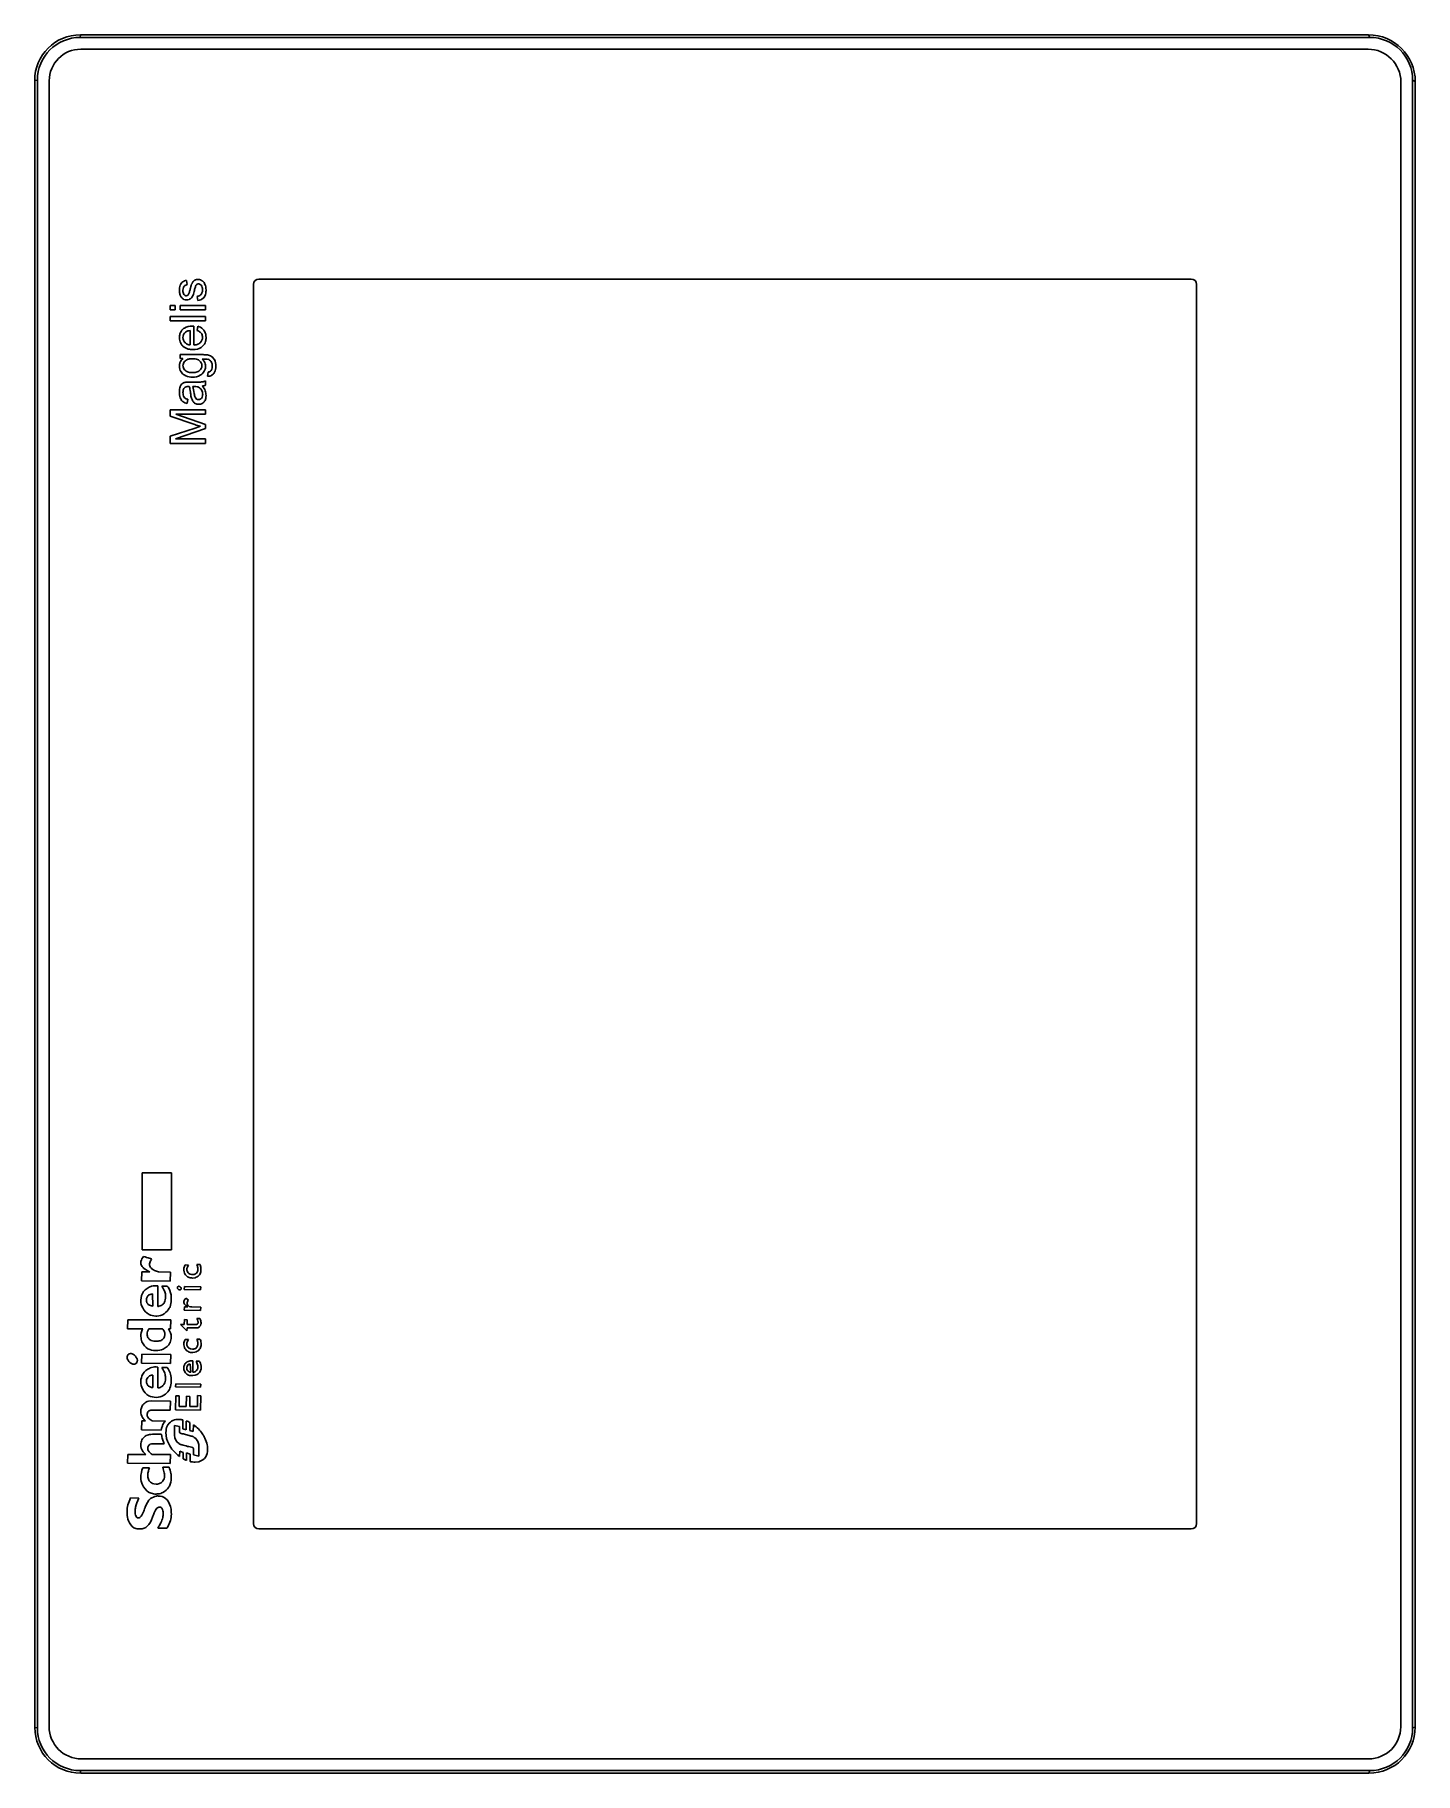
# Model space of a CAD drawing. Header units: millimetres. Extents: x 18 to 147, y 33 to 196.
import ezdxf

# ---------------------------------------------------------------- set-up
doc = ezdxf.new("R2010")
doc.units = ezdxf.units.MM
doc.header["$LTSCALE"] = 15.013867
doc.layers.get('0').update_dxf_attribs({"linetype": 'CONTINUOUS'})

msp = doc.modelspace()

# ---------------------------------------------------------------- linework, layer by layer
at = {"color": 7, "linetype": 'CONTINUOUS'}
for p, q in [((22.14, 196.24), (22.1, 195.99)), ((22.1, 195.99), (143.01, 195.99)), ((22.14, 196.24), (142.88, 196.24)), ((142.88, 196.24), (143.01, 195.99)), ((22.18, 194.89), (142.83, 194.89)), ((17.86, 191.95), (18.1, 191.99)), ((17.86, 37.54), (17.86, 191.95)), ((18.1, 37.49), (18.1, 191.99)), ((19.21, 37.61), (19.21, 191.92)), ((145.91, 191.81), (145.91, 37.6)), ((147.01, 191.99), (147.01, 37.49)), ((147.26, 191.86), (147.01, 191.99)), ((147.26, 191.86), (147.26, 37.57)), ((32.14, 172.81), (32.08, 173.21)), ((38.36, 56.64), (38.36, 172.84)), ((38.86, 173.34), (126.26, 173.34)), ((126.76, 172.84), (126.76, 56.64)), ((33.08, 171.71), (33.14, 171.31)), ((30.56, 170.45), (30.56, 170.86)), ((30.56, 170.86), (31.02, 170.86)), ((31.02, 170.45), (30.56, 170.45)), ((30.56, 169.42), (30.56, 169.82)), ((30.56, 169.82), (33.86, 169.82)), ((31.02, 170.86), (31.02, 170.45)), ((31.47, 170.45), (31.47, 170.86)), ((31.47, 170.86), (33.86, 170.86)), ((33.86, 170.45), (31.47, 170.45)), ((33.86, 170.86), (33.86, 170.45)), ((33.86, 169.82), (33.86, 169.42)), ((33.86, 169.42), (30.56, 169.42)), ((32.43, 168.5), (32.43, 167.17)), ((32.66, 168.93), (32.76, 168.93)), ((32.76, 168.93), (32.76, 167.15)), ((33.14, 168.92), (33.09, 168.5)), ((31.47, 165.88), (31.47, 166.25)), ((31.47, 166.25), (33.53, 166.25)), ((31.75, 165.88), (31.47, 165.88)), ((32.34, 163.26), (32.23, 163.26)), ((32.31, 163.67), (32.85, 163.67)), ((32.66, 163.26), (32.8, 163.26)), ((33.86, 163.8), (33.86, 163.38)), ((34.11, 164.62), (34.05, 164.22)), ((32.15, 161.67), (32.2, 162.06)), ((30.56, 160.49), (30.56, 161.08)), ((30.56, 161.08), (33.86, 161.08)), ((30.56, 160.49), (32.85, 159.7)), ((33.86, 159.7), (31.09, 160.66)), ((33.86, 160.66), (31.09, 160.66)), ((33.86, 161.08), (33.86, 160.66)), ((32.89, 159.37), (30.56, 158.59)), ((30.56, 157.93), (30.56, 158.59)), ((31.05, 158.35), (33.86, 159.31)), ((31.05, 158.35), (33.86, 158.35)), ((33.38, 159.53), (32.89, 159.37)), ((33.86, 159.7), (33.86, 159.31)), ((33.86, 158.35), (33.86, 157.93)), ((33.86, 157.93), (30.56, 157.93)), ((27.92, 82.32), (27.92, 89.52)), ((27.92, 89.52), (30.68, 89.52)), ((30.68, 89.52), (30.68, 82.32)), ((30.68, 82.32), (27.92, 82.32)), ((27.8, 81.1), (27.8, 81.15)), ((27.86, 79.4), (27.88, 80.24)), ((27.88, 80.24), (28.63, 80.26)), ((29.46, 80.24), (30.59, 80.22)), ((30.59, 80.22), (30.56, 79.38)), ((31.83, 80.4), (31.83, 80.5)), ((31.96, 80.9), (32.27, 80.89)), ((33.06, 80.93), (33.33, 80.93)), ((33.14, 80.37), (33.15, 80.52)), ((30.56, 79.38), (27.86, 79.4)), ((29.38, 78.94), (29.38, 77.01)), ((29.76, 78.92), (30.26, 78.92)), ((31.23, 78.76), (31.23, 78.79)), ((31.86, 78.6), (31.88, 78.88)), ((33.4, 78.57), (31.86, 78.6)), ((31.88, 78.88), (33.42, 78.86)), ((32.88, 79.7), (32.65, 79.67)), ((33.42, 78.86), (33.4, 78.57)), ((28.33, 77.55), (28.33, 77.67)), ((28.92, 77.03), (28.81, 77.05)), ((28.9, 78.2), (28.92, 77.03)), ((30.63, 78.09), (30.64, 77.84)), ((30.64, 77.84), (30.64, 77.58)), ((31.83, 77.38), (31.83, 77.41)), ((31.86, 76.66), (31.88, 76.96)), ((33.4, 76.63), (31.86, 76.66)), ((31.88, 76.96), (32.19, 76.97)), ((32.27, 77.59), (32.01, 77.77)), ((32.59, 76.96), (33.42, 76.93)), ((33.42, 76.93), (33.4, 76.63)), ((26.55, 74.92), (26.57, 75.76)), ((26.57, 75.76), (30.6, 75.74)), ((29.29, 76.11), (29.19, 76.11)), ((30.6, 75.74), (30.57, 74.9)), ((31.53, 75.3), (32.1, 74.72)), ((31.53, 75.3), (31.86, 75.3)), ((31.86, 75.3), (31.88, 75.79)), ((31.88, 75.79), (32.14, 75.76)), ((32.14, 74.99), (32.1, 74.72)), ((32.14, 75.76), (32.14, 75.3)), ((32.14, 75.3), (32.94, 75.3)), ((33.07, 74.99), (32.14, 74.99)), ((33.06, 75.87), (33.32, 75.87)), ((27.97, 74.9), (26.55, 74.92)), ((28.55, 74.9), (29.84, 74.9)), ((29.29, 73.75), (29.17, 73.75)), ((30.06, 74.34), (30.03, 74.19)), ((30.06, 74.44), (30.06, 74.34)), ((30.57, 74.9), (30.38, 74.9)), ((31.83, 73.41), (31.83, 73.51)), ((31.96, 73.91), (32.27, 73.9)), ((33.06, 73.94), (33.34, 73.94)), ((33.14, 73.42), (33.15, 73.53)), ((27.44, 72.1), (27.47, 71.93)), ((27.86, 71.69), (27.88, 72.53)), ((27.88, 72.53), (30.6, 72.5)), ((30.6, 72.5), (30.57, 71.66)), ((32.46, 73.03), (32.65, 73.01)), ((32.87, 72.71), (32.67, 72.68)), ((32.68, 71.91), (32.68, 70.83)), ((32.97, 71.89), (33.24, 71.89)), ((27.25, 71.61), (27.13, 71.6)), ((30.57, 71.66), (27.86, 71.69)), ((28.92, 70.57), (28.92, 69.4)), ((29.24, 71.34), (29.38, 71.31)), ((29.38, 71.31), (29.4, 69.38)), ((29.76, 71.29), (30.28, 71.29)), ((30.64, 70.21), (30.64, 69.98)), ((31.83, 71.21), (31.83, 71.29)), ((31.84, 71.05), (31.83, 71.21)), ((32.48, 70.85), (32.39, 70.86)), ((32.43, 71.6), (32.48, 70.85)), ((32.68, 70.52), (32.54, 70.52)), ((32.88, 70.55), (32.68, 70.52)), ((28.33, 69.93), (28.33, 70.04)), ((31.05, 69.46), (31.08, 69.75)), ((33.4, 69.43), (31.05, 69.46)), ((31.05, 67.31), (31.08, 68.63)), ((31.08, 69.75), (33.42, 69.72)), ((31.08, 68.63), (31.38, 68.61)), ((31.38, 68.61), (31.38, 67.64)), ((32.06, 67.64), (32.09, 68.59)), ((32.09, 68.59), (32.39, 68.57)), ((32.39, 68.57), (32.39, 67.64)), ((33.1, 67.64), (33.12, 68.66)), ((33.12, 68.66), (33.41, 68.63)), ((33.41, 68.63), (33.38, 67.29)), ((33.42, 69.72), (33.4, 69.43)), ((28.53, 68.13), (28.81, 68.15)), ((28.81, 68.15), (30.59, 68.13)), ((30.56, 67.29), (28.92, 67.29)), ((30.59, 68.13), (30.56, 67.29)), ((33.38, 67.29), (31.05, 67.31)), ((31.38, 67.64), (32.06, 67.64)), ((32.39, 67.64), (33.1, 67.64)), ((27.86, 65.43), (27.88, 66.28)), ((29.69, 65.41), (27.86, 65.43)), ((27.88, 66.28), (28.23, 66.28)), ((28.85, 66.28), (30.1, 66.26)), ((29.69, 65.41), (29.75, 65.56)), ((30.95, 65.85), (31.43, 65.75)), ((30.95, 64.99), (30.95, 65.85)), ((31.43, 65.75), (31.43, 65.19)), ((31.74, 66.35), (31.74, 65.53)), ((32.05, 65.45), (31.74, 65.53)), ((32.05, 65.45), (32.05, 66.26)), ((32.39, 66.11), (32.39, 65.36)), ((32.71, 65.27), (32.39, 65.36)), ((32.71, 65.27), (32.74, 65.91)), ((28.45, 63.82), (28.45, 63.69)), ((29.98, 64.14), (28.96, 64.14)), ((29.03, 65.02), (29.71, 65.02)), ((29.98, 64.14), (29.8, 64.65)), ((32.74, 63.65), (32.66, 63.78)), ((32.74, 63.1), (32.74, 63.65)), ((33.25, 63.84), (33.25, 62.98)), ((26.55, 62.3), (26.57, 63.14)), ((30.56, 62.28), (26.55, 62.3)), ((26.57, 63.14), (28.26, 63.14)), ((28.85, 63.14), (30.59, 63.12)), ((30.59, 63.12), (30.56, 62.28)), ((31.44, 63.43), (31.42, 62.94)), ((31.44, 63.43), (31.76, 63.32)), ((31.76, 62.73), (31.76, 63.32)), ((32.09, 63.27), (32.08, 62.57)), ((32.09, 63.27), (32.41, 63.17)), ((32.41, 62.48), (32.41, 63.17)), ((33.25, 62.98), (32.74, 63.1)), ((33.24, 62.44), (32.89, 62.41)), ((27.98, 61.89), (28.62, 61.89)), ((28.45, 61.23), (28.45, 61.11)), ((29.01, 60.37), (29.24, 60.35)), ((29.85, 61.93), (30.44, 61.93)), ((30.02, 61.1), (30.02, 61.2)), ((30.64, 61.11), (30.64, 60.92)), ((26.82, 59.05), (27.61, 59.04)), ((26.51, 57.56), (26.51, 57.81)), ((27.26, 57.85), (27.26, 57.71)), ((27.47, 57.2), (27.6, 57.18)), ((29.59, 58.19), (29.5, 58.19)), ((29.89, 57.51), (29.89, 57.67)), ((30.63, 57.99), (30.65, 57.68)), ((27.74, 56.14), (27.58, 56.14)), ((30.25, 56.22), (29.38, 56.23)), ((126.26, 56.14), (38.86, 56.14)), ((17.86, 37.54), (18.1, 37.49)), ((147.26, 37.57), (147.01, 37.49)), ((142.89, 34.59), (22.22, 34.59)), ((143.01, 33.49), (22.1, 33.49)), ((22.16, 33.24), (22.1, 33.49)), ((142.92, 33.24), (22.16, 33.24)), ((142.92, 33.24), (143.01, 33.49))]:
    msp.add_line(p, q, dxfattribs=at)
for centre, radius, start, end in [((22.14, 191.95), 4.29, 90.004, 179.996), ((22.1, 191.99), 4, 90.0063, 179.9935), ((142.88, 191.86), 4.38, 0.004, 89.996), ((143.01, 191.99), 4, 0.0063, 89.9935), ((22.18, 191.92), 2.97, 90, 180), ((142.83, 191.81), 3.08, 0, 90), ((38.86, 172.84), 0.5, 90, 180), ((126.26, 172.84), 0.5, 0, 90), ((32.07, 171.93), 0.55, 241.1945, 245.4706), ((32.11, 171.98), 0.598, 290.5292, 301.1538), ((32.15, 171.92), 0.527, 301.1633, 304.774), ((32.37, 167.86), 0.627, 128.7125, 181.1201), ((32.39, 167.83), 0.646, 178.6793, 224.8064), ((32.91, 167.85), 0.668, 313.4155, 1.2826), ((32.39, 165.16), 0.981, 178.9207, 213.0247), ((32.92, 165.22), 0.601, 359.1847, 49.9106), ((32.92, 165.21), 0.597, 309.7087, 0.9132), ((33.94, 165.28), 0.547, 36.5228, 76.7448), ((33.95, 165.38), 0.841, 27.8443, 63.5703), ((32.06, 163.03), 0.632, 100.7593, 128.3901), ((32.63, 165.74), 1.6, 247.3726, 270.582), ((32.94, 162.63), 0.63, 28.5578, 64.3811), ((33.49, 164.12), 0.824, 274.6711, 296.0504), ((33.41, 164.57), 0.893, 280.1037, 299.7175), ((33.01, 162.72), 1.6, 179.0444, 198.7984), ((35.14, 162.81), 2.68, 185.774, 193.5943), ((33.49, 162.43), 0.98, 194.7122, 213.5744), ((33.23, 162.27), 0.681, 214.8652, 241.5268), ((33.22, 162.38), 0.353, 202.19, 236.4611), ((33.21, 162.24), 0.643, 241.3203, 270.9872), ((33.21, 162.38), 0.35, 237.2763, 270.4699), ((33.22, 162.38), 0.348, 269.0754, 319.38), ((32.75, 162.53), 0.847, 359.0123, 28.3303), ((32.64, 162.42), 1.27, 359.7857, 20.2633), ((29.3, 77.31), 1.2, 269.7202, 304.0858), ((29.47, 74.17), 1.67, 154.0331, 179.9148), ((29.32, 74.2), 1.51, 181.0093, 199.9613), ((29.19, 74.41), 0.803, 142.226, 180.0017), ((29.17, 74.71), 0.969, 252.5963, 269.6002), ((29.45, 74.14), 1.2, 359.8145, 39.3701), ((32.58, 70.77), 1.15, 84.9647, 103.2063), ((29.25, 69.58), 1.76, 90.3915, 109.8155), ((28.88, 70.22), 1.76, 359.8061, 37.4775), ((32.33, 71.35), 0.807, 342.0713, 1.6685), ((29.25, 69.79), 1.31, 269.6249, 302.6481), ((31.2, 65.33), 1.04, 143.4097, 150.6642), ((31.29, 65.3), 1.12, 87.4077, 115.2778), ((29.23, 60.84), 1.42, 269.9381, 278.9237), ((29.43, 57.99), 1.25, 89.9424, 97.9396), ((38.86, 56.64), 0.5, 180, 270), ((126.26, 56.64), 0.5, 270, 360), ((22.16, 37.54), 4.3, 180.004, 269.996), ((22.22, 37.61), 3.02, 180, 270), ((142.89, 37.6), 3.01, 270, 360), ((142.92, 37.57), 4.33, 270.004, 359.996), ((22.1, 37.49), 4, 180.0066, 269.9938), ((143.01, 37.49), 4, 270.0066, 359.9938)]:
    msp.add_arc(centre, radius, start, end, dxfattribs=at)
for points, knots in [([(31.71, 173.07), (31.64, 173.01), (31.56, 172.91), (31.5, 172.78), (31.49, 172.75), (31.49, 172.75)], [0, 0, 0, 0, 0.785115, 0.997333, 1, 1, 1, 1]), ([(31.85, 172.65), (31.89, 172.7), (31.98, 172.77), (32.09, 172.8), (32.14, 172.81)], [0, 0, 0, 0, 0.585346, 1, 1, 1, 1]), ([(32.6, 172.93), (32.55, 172.83), (32.48, 172.62), (32.42, 172.39), (32.41, 172.33)], [0, 0, 0, 0, 0.766057, 1, 1, 1, 1]), ([(32.81, 173.2), (32.73, 173.15), (32.66, 173.06), (32.61, 172.96), (32.6, 172.93)], [0, 0, 0, 0, 0.795316, 1, 1, 1, 1]), ([(33.15, 173.3), (33.05, 173.3), (32.93, 173.27), (32.83, 173.21), (32.81, 173.2)], [0, 0, 0, 0, 0.806299, 1, 1, 1, 1]), ([(32.98, 172.76), (33, 172.79), (33.05, 172.85), (33.13, 172.88), (33.18, 172.88), (33.2, 172.88)], [0, 0, 0, 0, 0.410407, 0.798163, 1, 1, 1, 1]), ([(33.53, 173.18), (33.44, 173.24), (33.31, 173.29), (33.18, 173.3), (33.15, 173.3)], [0, 0, 0, 0, 0.799208, 1, 1, 1, 1]), ([(33.2, 172.88), (33.24, 172.88), (33.31, 172.87), (33.4, 172.81), (33.45, 172.77), (33.46, 172.75)], [0, 0, 0, 0, 0.386807, 0.783032, 1, 1, 1, 1]), ([(33.81, 172.84), (33.76, 172.95), (33.68, 173.08), (33.56, 173.16), (33.53, 173.18), (33.53, 173.18)], [0, 0, 0, 0, 0.7962, 0.990522, 1, 1, 1, 1]), ([(31.74, 172.29), (31.74, 172.38), (31.77, 172.52), (31.82, 172.62), (31.85, 172.65)], [0, 0, 0, 0, 0.634792, 1, 1, 1, 1]), ([(31.84, 171.89), (31.8, 171.94), (31.76, 172.06), (31.74, 172.22), (31.74, 172.29)], [0, 0, 0, 0, 0.545713, 1, 1, 1, 1]), ([(32.05, 171.77), (32.02, 171.77), (31.96, 171.78), (31.89, 171.83), (31.85, 171.87), (31.84, 171.89)], [0, 0, 0, 0, 0.379784, 0.777735, 1, 1, 1, 1]), ([(32.2, 171.82), (32.17, 171.8), (32.13, 171.78), (32.07, 171.77), (32.05, 171.77)], [0, 0, 0, 0, 0.595058, 1, 1, 1, 1]), ([(32.3, 171.98), (32.29, 171.93), (32.26, 171.87), (32.21, 171.83), (32.2, 171.82)], [0, 0, 0, 0, 0.628446, 1, 1, 1, 1]), ([(32.41, 172.33), (32.38, 172.23), (32.34, 172.09), (32.31, 171.99), (32.3, 171.98)], [0, 0, 0, 0, 0.679143, 1, 1, 1, 1]), ([(32.45, 171.49), (32.52, 171.53), (32.59, 171.61), (32.64, 171.71), (32.65, 171.73)], [0, 0, 0, 0, 0.772198, 1, 1, 1, 1]), ([(32.65, 171.73), (32.7, 171.84), (32.77, 172.05), (32.83, 172.29), (32.84, 172.35)], [0, 0, 0, 0, 0.765896, 1, 1, 1, 1]), ([(32.84, 172.35), (32.87, 172.47), (32.92, 172.63), (32.97, 172.74), (32.98, 172.76)], [0, 0, 0, 0, 0.672208, 1, 1, 1, 1]), ([(33.45, 171.9), (33.42, 171.86), (33.34, 171.79), (33.21, 171.74), (33.11, 171.72), (33.08, 171.71)], [0, 0, 0, 0, 0.379028, 0.780684, 1, 1, 1, 1]), ([(33.14, 171.31), (33.33, 171.35), (33.54, 171.43), (33.69, 171.59), (33.72, 171.62)], [0, 0, 0, 0, 0.807211, 1, 1, 1, 1]), ([(33.58, 172.33), (33.58, 172.22), (33.55, 172.06), (33.48, 171.94), (33.45, 171.9)], [0, 0, 0, 0, 0.632181, 1, 1, 1, 1]), ([(33.46, 172.75), (33.51, 172.7), (33.56, 172.57), (33.58, 172.41), (33.58, 172.33)], [0, 0, 0, 0, 0.556161, 1, 1, 1, 1]), ([(33.72, 171.62), (33.8, 171.72), (33.89, 171.95), (33.91, 172.22), (33.91, 172.33)], [0, 0, 0, 0, 0.574444, 1, 1, 1, 1]), ([(31.74, 168.63), (31.61, 168.51), (31.45, 168.26), (31.41, 167.97), (31.41, 167.84)], [0, 0, 0, 0, 0.594373, 1, 1, 1, 1]), ([(32.66, 168.93), (32.37, 168.93), (32.03, 168.86), (31.78, 168.67), (31.74, 168.63)], [0, 0, 0, 0, 0.809382, 1, 1, 1, 1]), ([(31.98, 168.35), (32.04, 168.4), (32.17, 168.47), (32.35, 168.5), (32.43, 168.5)], [0, 0, 0, 0, 0.559005, 1, 1, 1, 1]), ([(33.09, 168.5), (33.19, 168.46), (33.33, 168.39), (33.43, 168.29), (33.46, 168.25)], [0, 0, 0, 0, 0.632992, 1, 1, 1, 1]), ([(33.71, 168.55), (33.6, 168.69), (33.41, 168.83), (33.19, 168.9), (33.14, 168.92)], [0, 0, 0, 0, 0.792756, 1, 1, 1, 1]), ([(33.46, 168.25), (33.49, 168.21), (33.54, 168.12), (33.57, 167.99), (33.58, 167.9), (33.58, 167.87)], [0, 0, 0, 0, 0.386391, 0.786223, 1, 1, 1, 1]), ([(33.91, 167.87), (33.91, 168.07), (33.86, 168.32), (33.73, 168.51), (33.71, 168.55)], [0, 0, 0, 0, 0.806846, 1, 1, 1, 1]), ([(31.41, 167.84), (31.41, 167.65), (31.48, 167.36), (31.66, 167.12), (31.75, 167.04)], [0, 0, 0, 0, 0.604898, 1, 1, 1, 1]), ([(31.75, 167.04), (31.88, 166.91), (32.17, 166.76), (32.53, 166.73), (32.68, 166.73)], [0, 0, 0, 0, 0.58181, 1, 1, 1, 1]), ([(32.43, 167.17), (32.35, 167.17), (32.19, 167.2), (32.03, 167.29), (31.96, 167.35), (31.93, 167.38)], [0, 0, 0, 0, 0.420925, 0.808607, 1, 1, 1, 1]), ([(32.68, 166.73), (32.97, 166.73), (33.3, 166.8), (33.55, 166.99), (33.59, 167.03)], [0, 0, 0, 0, 0.808852, 1, 1, 1, 1]), ([(33.37, 167.37), (33.29, 167.29), (33.11, 167.19), (32.87, 167.15), (32.76, 167.15)], [0, 0, 0, 0, 0.564822, 1, 1, 1, 1]), ([(33.59, 167.03), (33.72, 167.16), (33.87, 167.41), (33.91, 167.73), (33.91, 167.87)], [0, 0, 0, 0, 0.588416, 1, 1, 1, 1]), ([(31.75, 165.88), (31.62, 165.77), (31.46, 165.56), (31.41, 165.29), (31.41, 165.18)], [0, 0, 0, 0, 0.601742, 1, 1, 1, 1]), ([(31.75, 165.21), (31.75, 165.28), (31.77, 165.42), (31.86, 165.57), (31.94, 165.65), (31.97, 165.68)], [0, 0, 0, 0, 0.39307, 0.788398, 1, 1, 1, 1]), ([(31.97, 164.75), (31.91, 164.8), (31.81, 164.91), (31.76, 165.07), (31.75, 165.17), (31.75, 165.21)], [0, 0, 0, 0, 0.41148, 0.800695, 1, 1, 1, 1]), ([(31.97, 165.68), (32.05, 165.75), (32.25, 165.85), (32.51, 165.87), (32.63, 165.87)], [0, 0, 0, 0, 0.558092, 1, 1, 1, 1]), ([(32.62, 164.56), (32.45, 164.56), (32.2, 164.6), (32.02, 164.7), (31.97, 164.75)], [0, 0, 0, 0, 0.639041, 1, 1, 1, 1]), ([(33.31, 164.75), (33.22, 164.68), (33.02, 164.58), (32.74, 164.56), (32.62, 164.56)], [0, 0, 0, 0, 0.551067, 1, 1, 1, 1]), ([(32.63, 165.87), (32.81, 165.87), (33.07, 165.84), (33.25, 165.73), (33.31, 165.68)], [0, 0, 0, 0, 0.642493, 1, 1, 1, 1]), ([(33.5, 164.41), (33.64, 164.52), (33.81, 164.75), (33.86, 165.05), (33.86, 165.18)], [0, 0, 0, 0, 0.591983, 1, 1, 1, 1]), ([(34.32, 166.14), (34.22, 166.19), (33.97, 166.24), (33.67, 166.25), (33.53, 166.25)], [0, 0, 0, 0, 0.555199, 1, 1, 1, 1]), ([(33.86, 165.18), (33.86, 165.33), (33.79, 165.57), (33.62, 165.77), (33.54, 165.84)], [0, 0, 0, 0, 0.596395, 1, 1, 1, 1]), ([(33.54, 165.84), (33.69, 165.84), (33.89, 165.84), (34.03, 165.82), (34.06, 165.81)], [0, 0, 0, 0, 0.666407, 1, 1, 1, 1]), ([(34.38, 164.76), (34.35, 164.71), (34.27, 164.65), (34.16, 164.62), (34.11, 164.62)], [0, 0, 0, 0, 0.569949, 1, 1, 1, 1]), ([(34.38, 165.6), (34.42, 165.54), (34.48, 165.41), (34.49, 165.24), (34.49, 165.17)], [0, 0, 0, 0, 0.56144, 1, 1, 1, 1]), ([(34.49, 165.17), (34.49, 165.06), (34.47, 164.91), (34.41, 164.79), (34.38, 164.76)], [0, 0, 0, 0, 0.633534, 1, 1, 1, 1]), ([(34.63, 164.48), (34.74, 164.62), (34.81, 164.86), (34.83, 165.11), (34.83, 165.17)], [0, 0, 0, 0, 0.786993, 1, 1, 1, 1]), ([(31.67, 163.52), (31.6, 163.47), (31.54, 163.38), (31.49, 163.27), (31.48, 163.24)], [0, 0, 0, 0, 0.784241, 1, 1, 1, 1]), ([(31.57, 164.63), (31.65, 164.5), (31.8, 164.37), (31.98, 164.28), (32.02, 164.27)], [0, 0, 0, 0, 0.794442, 1, 1, 1, 1]), ([(31.75, 162.69), (31.75, 162.81), (31.77, 162.98), (31.85, 163.11), (31.88, 163.15)], [0, 0, 0, 0, 0.637397, 1, 1, 1, 1]), ([(31.88, 163.15), (31.92, 163.19), (32.03, 163.25), (32.17, 163.26), (32.23, 163.26)], [0, 0, 0, 0, 0.550675, 1, 1, 1, 1]), ([(32.31, 163.67), (32.19, 163.67), (32.05, 163.67), (31.96, 163.65), (31.94, 163.65)], [0, 0, 0, 0, 0.832308, 1, 1, 1, 1]), ([(32.34, 163.26), (32.39, 163.13), (32.44, 162.88), (32.47, 162.6), (32.48, 162.54)], [0, 0, 0, 0, 0.765268, 1, 1, 1, 1]), ([(32.64, 164.14), (32.9, 164.14), (33.2, 164.21), (33.45, 164.38), (33.5, 164.41)], [0, 0, 0, 0, 0.804503, 1, 1, 1, 1]), ([(32.8, 163.26), (32.91, 163.26), (33.06, 163.25), (33.18, 163.21), (33.21, 163.19)], [0, 0, 0, 0, 0.642765, 1, 1, 1, 1]), ([(33.57, 163.7), (33.53, 163.69), (33.34, 163.67), (33.05, 163.67), (32.85, 163.67)], [0, 0, 0, 0, 0.326965, 1, 1, 1, 1]), ([(34.05, 164.22), (34.2, 164.22), (34.35, 164.25), (34.48, 164.33), (34.49, 164.34)], [0, 0, 0, 0, 0.874055, 1, 1, 1, 1]), ([(31.5, 162.2), (31.54, 162.08), (31.61, 161.95), (31.72, 161.86), (31.74, 161.84)], [0, 0, 0, 0, 0.808588, 1, 1, 1, 1]), ([(31.85, 162.26), (31.81, 162.32), (31.76, 162.44), (31.75, 162.61), (31.75, 162.69)], [0, 0, 0, 0, 0.552018, 1, 1, 1, 1]), ([(32.2, 162.06), (32.1, 162.09), (31.96, 162.14), (31.87, 162.23), (31.85, 162.26)], [0, 0, 0, 0, 0.639115, 1, 1, 1, 1]), ([(32.89, 162.25), (32.87, 162.29), (32.84, 162.4), (32.82, 162.53), (32.81, 162.6)], [0, 0, 0, 0, 0.543639, 1, 1, 1, 1]), ([(33.22, 161.6), (33.22, 161.6), (33.34, 161.6), (33.52, 161.64), (33.67, 161.75), (33.72, 161.81)], [0, 0, 0, 0, 0.008432, 0.605574, 1, 1, 1, 1]), ([(33.59, 162.51), (33.59, 162.42), (33.57, 162.28), (33.51, 162.18), (33.48, 162.15)], [0, 0, 0, 0, 0.636041, 1, 1, 1, 1]), ([(33.72, 161.81), (33.8, 161.89), (33.89, 162.08), (33.91, 162.31), (33.91, 162.41)], [0, 0, 0, 0, 0.578494, 1, 1, 1, 1]), ([(28.06, 81.69), (27.94, 81.55), (27.82, 81.36), (27.8, 81.18), (27.8, 81.15)], [0, 0, 0, 0, 0.819766, 1, 1, 1, 1]), ([(28.81, 81.45), (28.81, 81.45), (28.78, 81.47), (28.53, 81.55), (28.25, 81.64), (28.06, 81.69)], [0, 0, 0, 0, 0.142418, 0.429965, 1, 1, 1, 1]), ([(27.8, 81.1), (27.8, 80.98), (27.9, 80.72), (28.24, 80.45), (28.52, 80.31), (28.63, 80.26)], [0, 0, 0, 0, 0.342719, 0.745681, 1, 1, 1, 1]), ([(28.62, 80.94), (28.62, 80.99), (28.64, 81.14), (28.74, 81.33), (28.81, 81.45)], [0, 0, 0, 0, 0.349087, 1, 1, 1, 1]), ([(29.46, 80.24), (29.33, 80.28), (29.02, 80.4), (28.74, 80.6), (28.63, 80.8), (28.62, 80.9), (28.62, 80.94)], [0, 0, 0, 0, 0.273192, 0.670714, 0.837192, 1, 1, 1, 1]), ([(31.96, 80.9), (31.89, 80.82), (31.84, 80.68), (31.83, 80.53), (31.83, 80.5)], [0, 0, 0, 0, 0.791037, 1, 1, 1, 1]), ([(31.83, 80.4), (31.83, 80.31), (31.85, 80.22), (31.89, 80.14), (31.89, 80.14)], [0, 0, 0, 0, 0.994084, 1, 1, 1, 1]), ([(31.89, 80.14), (31.94, 80.02), (32.08, 79.82), (32.37, 79.69), (32.57, 79.67), (32.65, 79.67)], [0, 0, 0, 0, 0.396175, 0.790587, 1, 1, 1, 1]), ([(32.11, 80.46), (32.11, 80.53), (32.14, 80.67), (32.23, 80.82), (32.27, 80.89)], [0, 0, 0, 0, 0.552766, 1, 1, 1, 1]), ([(32.43, 80.04), (32.34, 80.07), (32.21, 80.16), (32.13, 80.31), (32.11, 80.42), (32.11, 80.46)], [0, 0, 0, 0, 0.420173, 0.797883, 1, 1, 1, 1]), ([(33.14, 80.37), (33.12, 80.32), (33.07, 80.19), (32.95, 80.07), (32.79, 80.01), (32.7, 80), (32.65, 80)], [0, 0, 0, 0, 0.218628, 0.595131, 0.787153, 1, 1, 1, 1]), ([(32.88, 79.7), (33.02, 79.75), (33.27, 79.88), (33.42, 80.18), (33.44, 80.39), (33.43, 80.46)], [0, 0, 0, 0, 0.406686, 0.795361, 1, 1, 1, 1]), ([(33.06, 80.93), (33.09, 80.83), (33.14, 80.67), (33.15, 80.55), (33.15, 80.52)], [0, 0, 0, 0, 0.649154, 1, 1, 1, 1]), ([(33.43, 80.46), (33.43, 80.61), (33.41, 80.81), (33.36, 80.92), (33.34, 80.93), (33.33, 80.93)], [0, 0, 0, 0, 0.687391, 0.926043, 1, 1, 1, 1]), ([(28.8, 78.91), (28.5, 78.8), (27.98, 78.47), (27.81, 77.89), (27.8, 77.58), (27.8, 77.56)], [0, 0, 0, 0, 0.498351, 0.977203, 1, 1, 1, 1]), ([(29.76, 78.92), (29.86, 78.77), (30.02, 78.48), (30.11, 78.15), (30.12, 77.98), (30.12, 77.93)], [0, 0, 0, 0, 0.442234, 0.822427, 1, 1, 1, 1]), ([(30.63, 78.09), (30.57, 78.37), (30.46, 78.69), (30.3, 78.89), (30.26, 78.92)], [0, 0, 0, 0, 0.82171, 1, 1, 1, 1]), ([(31.36, 78.91), (31.33, 78.91), (31.28, 78.89), (31.24, 78.84), (31.23, 78.81), (31.23, 78.79)], [0, 0, 0, 0, 0.421571, 0.801817, 1, 1, 1, 1]), ([(31.23, 78.76), (31.23, 78.72), (31.26, 78.64), (31.35, 78.58), (31.42, 78.56), (31.44, 78.55)], [0, 0, 0, 0, 0.375164, 0.774651, 1, 1, 1, 1]), ([(31.58, 78.66), (31.58, 78.71), (31.56, 78.79), (31.47, 78.86), (31.39, 78.9), (31.36, 78.91)], [0, 0, 0, 0, 0.373385, 0.773923, 1, 1, 1, 1]), ([(31.44, 78.55), (31.47, 78.55), (31.53, 78.56), (31.57, 78.61), (31.58, 78.65), (31.58, 78.66)], [0, 0, 0, 0, 0.410004, 0.792283, 1, 1, 1, 1]), ([(28.33, 77.67), (28.33, 77.72), (28.35, 77.82), (28.43, 77.99), (28.61, 78.13), (28.82, 78.18), (28.9, 78.2)], [0, 0, 0, 0, 0.189614, 0.368276, 0.75382, 1, 1, 1, 1]), ([(28.81, 77.05), (28.74, 77.07), (28.57, 77.13), (28.41, 77.26), (28.35, 77.41), (28.33, 77.5), (28.33, 77.55)], [0, 0, 0, 0, 0.240539, 0.62827, 0.809177, 1, 1, 1, 1]), ([(29.95, 77.29), (29.88, 77.21), (29.72, 77.09), (29.53, 77.02), (29.42, 77.01), (29.38, 77.01)], [0, 0, 0, 0, 0.440351, 0.818903, 1, 1, 1, 1]), ([(30.12, 77.93), (30.12, 77.82), (30.1, 77.63), (30.03, 77.44), (29.97, 77.33), (29.95, 77.29)], [0, 0, 0, 0, 0.420171, 0.806854, 1, 1, 1, 1]), ([(30.46, 76.84), (30.49, 76.89), (30.6, 77.11), (30.64, 77.37), (30.64, 77.58)], [0, 0, 0, 0, 0.213453, 1, 1, 1, 1]), ([(32.01, 77.77), (31.94, 77.71), (31.86, 77.59), (31.83, 77.46), (31.83, 77.41)], [0, 0, 0, 0, 0.617286, 1, 1, 1, 1]), ([(31.83, 77.38), (31.83, 77.32), (31.89, 77.17), (32.07, 77.04), (32.19, 76.97)], [0, 0, 0, 0, 0.360359, 1, 1, 1, 1]), ([(32.13, 77.31), (32.13, 77.35), (32.16, 77.44), (32.23, 77.54), (32.27, 77.59)], [0, 0, 0, 0, 0.535416, 1, 1, 1, 1]), ([(32.59, 76.96), (32.54, 76.96), (32.4, 76.97), (32.26, 77.05), (32.17, 77.17), (32.14, 77.26), (32.13, 77.31)], [0, 0, 0, 0, 0.223173, 0.600067, 0.789833, 1, 1, 1, 1]), ([(33.16, 75.51), (33.16, 75.48), (33.16, 75.44), (33.13, 75.39), (33.08, 75.33), (33, 75.31), (32.94, 75.3)], [0, 0, 0, 0, 0.198707, 0.382021, 0.564799, 1, 1, 1, 1]), ([(33.06, 75.87), (33.1, 75.78), (33.15, 75.65), (33.16, 75.54), (33.16, 75.51)], [0, 0, 0, 0, 0.645333, 1, 1, 1, 1]), ([(33.07, 74.99), (33.17, 75.01), (33.33, 75.1), (33.43, 75.29), (33.45, 75.43), (33.45, 75.48)], [0, 0, 0, 0, 0.405218, 0.794131, 1, 1, 1, 1]), ([(33.45, 75.48), (33.43, 75.6), (33.4, 75.77), (33.34, 75.86), (33.32, 75.87), (33.32, 75.87)], [0, 0, 0, 0, 0.685669, 0.92583, 1, 1, 1, 1]), ([(27.89, 73.68), (28.03, 73.41), (28.38, 72.98), (28.93, 72.87), (29.2, 72.87)], [0, 0, 0, 0, 0.531434, 1, 1, 1, 1]), ([(28.88, 73.79), (28.81, 73.81), (28.63, 73.89), (28.48, 74.04), (28.4, 74.23), (28.39, 74.34), (28.39, 74.41)], [0, 0, 0, 0, 0.226491, 0.607264, 0.795685, 1, 1, 1, 1]), ([(30.03, 74.19), (30.01, 74.13), (29.95, 74.02), (29.8, 73.87), (29.58, 73.76), (29.37, 73.75), (29.29, 73.75)], [0, 0, 0, 0, 0.199311, 0.386679, 0.771741, 1, 1, 1, 1]), ([(29.84, 74.9), (29.9, 74.83), (30, 74.7), (30.05, 74.55), (30.06, 74.47), (30.06, 74.44)], [0, 0, 0, 0, 0.446028, 0.823082, 1, 1, 1, 1]), ([(29.9, 73.01), (30.17, 73.15), (30.41, 73.35), (30.54, 73.61), (30.54, 73.62)], [0, 0, 0, 0, 0.946908, 1, 1, 1, 1]), ([(31.96, 73.91), (31.89, 73.83), (31.84, 73.69), (31.83, 73.54), (31.83, 73.51)], [0, 0, 0, 0, 0.790712, 1, 1, 1, 1]), ([(31.83, 73.42), (31.83, 73.41), (31.83, 73.32), (31.85, 73.23), (31.89, 73.15)], [0, 0, 0, 0, 0.028577, 1, 1, 1, 1]), ([(32.11, 73.47), (32.11, 73.54), (32.14, 73.69), (32.23, 73.84), (32.27, 73.9)], [0, 0, 0, 0, 0.55742, 1, 1, 1, 1]), ([(32.46, 73.03), (32.37, 73.06), (32.25, 73.13), (32.16, 73.25), (32.12, 73.35), (32.11, 73.43), (32.11, 73.47)], [0, 0, 0, 0, 0.42505, 0.611364, 0.799347, 1, 1, 1, 1]), ([(33.14, 73.42), (33.12, 73.36), (33.08, 73.21), (32.96, 73.08), (32.8, 73.02), (32.7, 73.01), (32.65, 73.01)], [0, 0, 0, 0, 0.222282, 0.595935, 0.786113, 1, 1, 1, 1]), ([(32.87, 72.71), (33.01, 72.76), (33.26, 72.89), (33.43, 73.18), (33.45, 73.39), (33.45, 73.46)], [0, 0, 0, 0, 0.410227, 0.798049, 1, 1, 1, 1]), ([(33.06, 73.94), (33.09, 73.84), (33.14, 73.69), (33.15, 73.56), (33.15, 73.53)], [0, 0, 0, 0, 0.646878, 1, 1, 1, 1]), ([(33.45, 73.46), (33.45, 73.61), (33.43, 73.78), (33.36, 73.92), (33.34, 73.94)], [0, 0, 0, 0, 0.814332, 1, 1, 1, 1]), ([(26.83, 72.59), (26.76, 72.59), (26.63, 72.56), (26.54, 72.41), (26.52, 72.29), (26.51, 72.24)], [0, 0, 0, 0, 0.385488, 0.77809, 1, 1, 1, 1]), ([(26.53, 72.1), (26.61, 71.92), (26.78, 71.67), (27.03, 71.6), (27.13, 71.6)], [0, 0, 0, 0, 0.62136, 1, 1, 1, 1]), ([(27.44, 72.1), (27.36, 72.28), (27.19, 72.52), (26.93, 72.59), (26.83, 72.59)], [0, 0, 0, 0, 0.619483, 1, 1, 1, 1]), ([(27.25, 71.61), (27.3, 71.63), (27.4, 71.69), (27.46, 71.82), (27.47, 71.9), (27.47, 71.93)], [0, 0, 0, 0, 0.404529, 0.793594, 1, 1, 1, 1]), ([(32.32, 71.88), (32.2, 71.84), (31.99, 71.73), (31.85, 71.5), (31.83, 71.34), (31.83, 71.29)], [0, 0, 0, 0, 0.41718, 0.802849, 1, 1, 1, 1]), ([(31.89, 73.15), (31.94, 73.03), (32.09, 72.83), (32.39, 72.7), (32.6, 72.68), (32.67, 72.68)], [0, 0, 0, 0, 0.39493, 0.789668, 1, 1, 1, 1]), ([(32.97, 71.89), (33.03, 71.77), (33.12, 71.59), (33.14, 71.43), (33.14, 71.38)], [0, 0, 0, 0, 0.642747, 1, 1, 1, 1]), ([(33.45, 71.27), (33.45, 71.47), (33.4, 71.69), (33.27, 71.86), (33.24, 71.89)], [0, 0, 0, 0, 0.807836, 1, 1, 1, 1]), ([(28.66, 71.23), (28.37, 71.1), (27.93, 70.74), (27.8, 70.21), (27.8, 69.95)], [0, 0, 0, 0, 0.542993, 1, 1, 1, 1]), ([(28.33, 70.04), (28.33, 70.09), (28.35, 70.17), (28.38, 70.24), (28.39, 70.26)], [0, 0, 0, 0, 0.77109, 1, 1, 1, 1]), ([(28.39, 70.26), (28.48, 70.39), (28.65, 70.54), (28.84, 70.57), (28.92, 70.57)], [0, 0, 0, 0, 0.633943, 1, 1, 1, 1]), ([(29.76, 71.29), (29.81, 71.21), (29.95, 70.99), (30.09, 70.65), (30.12, 70.39), (30.12, 70.26)], [0, 0, 0, 0, 0.22305, 0.626482, 1, 1, 1, 1]), ([(30.12, 70.26), (30.12, 70.16), (30.1, 69.96), (30.01, 69.77), (29.94, 69.68), (29.92, 69.65)], [0, 0, 0, 0, 0.431181, 0.814728, 1, 1, 1, 1]), ([(31.84, 71.05), (31.89, 70.92), (32.02, 70.69), (32.29, 70.54), (32.48, 70.52), (32.54, 70.52)], [0, 0, 0, 0, 0.412313, 0.7999, 1, 1, 1, 1]), ([(32.1, 71.25), (32.11, 71.3), (32.13, 71.42), (32.21, 71.54), (32.32, 71.59), (32.39, 71.6), (32.43, 71.6)], [0, 0, 0, 0, 0.238208, 0.619054, 0.801589, 1, 1, 1, 1]), ([(32.39, 70.86), (32.31, 70.88), (32.19, 70.96), (32.11, 71.1), (32.1, 71.21), (32.1, 71.25)], [0, 0, 0, 0, 0.41154, 0.791277, 1, 1, 1, 1]), ([(33.1, 71.1), (33.05, 71.03), (32.94, 70.91), (32.8, 70.84), (32.71, 70.83), (32.68, 70.83)], [0, 0, 0, 0, 0.441913, 0.817458, 1, 1, 1, 1]), ([(32.88, 70.55), (33.02, 70.6), (33.27, 70.73), (33.43, 71.01), (33.45, 71.2), (33.45, 71.27)], [0, 0, 0, 0, 0.413434, 0.800424, 1, 1, 1, 1]), ([(27.95, 69.27), (28.09, 68.99), (28.46, 68.59), (28.99, 68.48), (29.24, 68.48)], [0, 0, 0, 0, 0.549253, 1, 1, 1, 1]), ([(28.92, 69.4), (28.83, 69.41), (28.62, 69.46), (28.43, 69.6), (28.35, 69.77), (28.33, 69.87), (28.33, 69.93)], [0, 0, 0, 0, 0.24708, 0.631846, 0.810024, 1, 1, 1, 1]), ([(29.92, 69.65), (29.89, 69.61), (29.79, 69.51), (29.62, 69.41), (29.47, 69.38), (29.4, 69.38)], [0, 0, 0, 0, 0.220889, 0.619656, 1, 1, 1, 1]), ([(30.41, 69.13), (30.46, 69.2), (30.59, 69.45), (30.64, 69.75), (30.64, 69.98)], [0, 0, 0, 0, 0.263848, 1, 1, 1, 1]), ([(28.53, 68.13), (28.35, 68.07), (28.05, 67.91), (27.84, 67.55), (27.8, 67.28), (27.8, 67.16), (27.8, 67.16)], [0, 0, 0, 0, 0.39136, 0.75107, 0.993775, 1, 1, 1, 1]), ([(27.8, 67.16), (27.8, 67.16), (27.8, 66.96), (27.89, 66.64), (28.12, 66.37), (28.23, 66.28)], [0, 0, 0, 0, 0.004358, 0.592384, 1, 1, 1, 1]), ([(28.39, 66.85), (28.39, 66.9), (28.41, 67.06), (28.55, 67.24), (28.78, 67.29), (28.92, 67.29)], [0, 0, 0, 0, 0.201545, 0.558088, 1, 1, 1, 1]), ([(28.85, 66.28), (28.72, 66.35), (28.51, 66.5), (28.4, 66.7), (28.39, 66.81), (28.39, 66.85)], [0, 0, 0, 0, 0.466962, 0.831287, 1, 1, 1, 1]), ([(29.75, 65.56), (29.77, 65.67), (29.83, 65.88), (29.96, 66.11), (30.06, 66.22), (30.1, 66.26)], [0, 0, 0, 0, 0.406876, 0.800999, 1, 1, 1, 1]), ([(30.3, 65.84), (30.29, 65.82), (30.19, 65.63), (30.15, 65.4), (30.15, 65.19)], [0, 0, 0, 0, 0.109234, 1, 1, 1, 1]), ([(31.74, 66.35), (31.74, 66.36), (31.71, 66.38), (31.56, 66.4), (31.42, 66.41), (31.34, 66.41)], [0, 0, 0, 0, 0.192732, 0.532848, 1, 1, 1, 1]), ([(32.39, 66.11), (32.36, 66.15), (32.25, 66.21), (32.12, 66.25), (32.05, 66.26)], [0, 0, 0, 0, 0.543321, 1, 1, 1, 1]), ([(28.42, 64.95), (28.27, 64.88), (28, 64.7), (27.83, 64.35), (27.8, 64.11), (27.8, 64.02)], [0, 0, 0, 0, 0.404277, 0.795352, 1, 1, 1, 1]), ([(27.8, 64.02), (27.8, 63.82), (27.9, 63.49), (28.14, 63.24), (28.26, 63.14)], [0, 0, 0, 0, 0.590652, 1, 1, 1, 1]), ([(29.03, 65.02), (28.83, 65.02), (28.6, 65.01), (28.45, 64.96), (28.42, 64.95)], [0, 0, 0, 0, 0.831966, 1, 1, 1, 1]), ([(28.45, 63.82), (28.47, 63.86), (28.5, 63.94), (28.58, 64.02), (28.71, 64.11), (28.85, 64.14), (28.96, 64.14)], [0, 0, 0, 0, 0.201316, 0.389905, 0.57647, 1, 1, 1, 1]), ([(28.85, 63.14), (28.74, 63.22), (28.56, 63.37), (28.46, 63.56), (28.45, 63.66), (28.45, 63.69)], [0, 0, 0, 0, 0.464738, 0.831361, 1, 1, 1, 1]), ([(29.8, 64.65), (29.78, 64.73), (29.76, 64.86), (29.73, 64.99), (29.71, 65.02), (29.71, 65.02)], [0, 0, 0, 0, 0.567747, 0.851996, 1, 1, 1, 1]), ([(30.15, 65.19), (30.15, 64.82), (30.36, 63.99), (30.99, 63.28), (31.42, 62.94)], [0, 0, 0, 0, 0.440976, 1, 1, 1, 1]), ([(31.52, 64.06), (31.44, 64.11), (31.23, 64.25), (31.05, 64.49), (30.96, 64.76), (30.95, 64.91), (30.95, 64.99)], [0, 0, 0, 0, 0.21909, 0.605056, 0.79686, 1, 1, 1, 1]), ([(31.43, 65.19), (31.43, 65.18), (31.46, 65.15), (31.59, 65.1), (31.72, 65.07), (31.79, 65.05)], [0, 0, 0, 0, 0.194888, 0.569497, 1, 1, 1, 1]), ([(32.66, 63.78), (32.49, 63.82), (32.13, 63.9), (31.72, 64), (31.56, 64.05), (31.52, 64.06), (31.52, 64.06)], [0, 0, 0, 0, 0.312243, 0.714523, 0.863077, 1, 1, 1, 1]), ([(31.79, 65.05), (31.93, 65.02), (32.24, 64.94), (32.57, 64.85), (32.71, 64.8), (32.74, 64.78), (32.75, 64.77)], [0, 0, 0, 0, 0.307806, 0.710252, 0.860965, 1, 1, 1, 1]), ([(32.75, 64.77), (32.82, 64.72), (32.95, 64.62), (33.09, 64.44), (33.18, 64.26), (33.24, 64.06), (33.25, 63.92), (33.25, 63.84)], [0, 0, 0, 0, 0.216124, 0.415579, 0.606838, 0.799437, 1, 1, 1, 1]), ([(33.24, 62.44), (33.51, 62.54), (33.94, 62.83), (34.06, 63.33), (34.06, 63.58)], [0, 0, 0, 0, 0.533606, 1, 1, 1, 1]), ([(34.06, 63.58), (34.06, 64), (33.91, 64.51), (33.62, 64.99), (33.55, 65.09)], [0, 0, 0, 0, 0.79219, 1, 1, 1, 1]), ([(31.76, 62.73), (31.85, 62.68), (31.96, 62.61), (32.06, 62.57), (32.08, 62.57)], [0, 0, 0, 0, 0.672278, 1, 1, 1, 1]), ([(32.41, 62.48), (32.42, 62.47), (32.46, 62.44), (32.64, 62.42), (32.8, 62.41), (32.89, 62.41)], [0, 0, 0, 0, 0.196361, 0.571754, 1, 1, 1, 1]), ([(28.45, 61.23), (28.45, 61.32), (28.49, 61.54), (28.57, 61.78), (28.62, 61.89)], [0, 0, 0, 0, 0.55177, 1, 1, 1, 1]), ([(29.01, 60.37), (28.93, 60.4), (28.73, 60.49), (28.55, 60.67), (28.47, 60.9), (28.45, 61.04), (28.45, 61.11)], [0, 0, 0, 0, 0.221141, 0.60035, 0.791092, 1, 1, 1, 1]), ([(29.97, 60.84), (29.94, 60.77), (29.85, 60.6), (29.68, 60.44), (29.45, 60.36), (29.32, 60.35), (29.24, 60.35)], [0, 0, 0, 0, 0.212681, 0.589687, 0.784311, 1, 1, 1, 1]), ([(29.85, 61.93), (29.91, 61.74), (29.99, 61.48), (30.02, 61.26), (30.02, 61.2)], [0, 0, 0, 0, 0.652963, 1, 1, 1, 1]), ([(30.4, 60.04), (30.42, 60.08), (30.58, 60.33), (30.64, 60.65), (30.64, 60.92)], [0, 0, 0, 0, 0.169923, 1, 1, 1, 1]), ([(30.64, 61.11), (30.64, 61.19), (30.64, 61.27), (30.62, 61.33), (30.61, 61.34)], [0, 0, 0, 0, 0.828603, 1, 1, 1, 1]), ([(27.26, 57.85), (27.26, 57.94), (27.31, 58.3), (27.48, 58.74), (27.61, 59.04)], [0, 0, 0, 0, 0.343438, 1, 1, 1, 1]), ([(27.95, 60.29), (28.08, 60), (28.29, 59.73), (28.56, 59.58), (28.58, 59.57)], [0, 0, 0, 0, 0.922693, 1, 1, 1, 1]), ([(29.26, 59.22), (29.06, 59.19), (28.6, 59), (28.31, 58.5), (28.19, 58.15), (28.19, 58.14)], [0, 0, 0, 0, 0.395137, 0.973821, 1, 1, 1, 1]), ([(30.63, 57.99), (30.56, 58.34), (30.35, 58.93), (29.82, 59.21), (29.5, 59.23), (29.43, 59.23)], [0, 0, 0, 0, 0.487636, 0.899944, 1, 1, 1, 1]), ([(27.47, 57.2), (27.42, 57.24), (27.33, 57.33), (27.27, 57.51), (27.26, 57.65), (27.26, 57.71)], [0, 0, 0, 0, 0.360597, 0.762046, 1, 1, 1, 1]), ([(28.19, 58.14), (28.14, 57.99), (28.01, 57.64), (27.81, 57.27), (27.66, 57.18), (27.61, 57.18), (27.6, 57.18)], [0, 0, 0, 0, 0.302317, 0.699941, 0.92803, 1, 1, 1, 1]), ([(27.74, 56.14), (27.99, 56.14), (28.49, 56.34), (28.79, 56.9), (28.9, 57.24)], [0, 0, 0, 0, 0.456592, 1, 1, 1, 1]), ([(28.9, 57.24), (28.95, 57.38), (29.07, 57.73), (29.29, 58.12), (29.44, 58.19), (29.5, 58.19)], [0, 0, 0, 0, 0.298999, 0.697587, 1, 1, 1, 1]), ([(29.89, 57.51), (29.89, 57.39), (29.84, 57.09), (29.65, 56.65), (29.46, 56.34), (29.38, 56.23)], [0, 0, 0, 0, 0.347845, 0.758386, 1, 1, 1, 1]), ([(29.59, 58.19), (29.63, 58.18), (29.7, 58.15), (29.8, 58.06), (29.88, 57.9), (29.89, 57.73), (29.89, 57.67)], [0, 0, 0, 0, 0.184235, 0.360957, 0.751006, 1, 1, 1, 1]), ([(30.25, 56.22), (30.46, 56.58), (30.66, 57.06), (30.66, 57.58), (30.65, 57.68)], [0, 0, 0, 0, 0.799589, 1, 1, 1, 1]), ([(26.63, 56.9), (26.75, 56.63), (26.97, 56.33), (27.26, 56.2), (27.33, 56.18)], [0, 0, 0, 0, 0.78585, 1, 1, 1, 1]), ([(27.33, 56.18), (27.4, 56.16), (27.49, 56.14), (27.57, 56.14), (27.58, 56.14), (27.58, 56.14)], [0, 0, 0, 0, 0.944451, 0.999339, 1, 1, 1, 1])]:
    msp.add_open_spline(points, degree=3, knots=knots, dxfattribs=at)
for points in [[(32.08, 173.21), (31.94, 173.18), (31.81, 173.14), (31.71, 173.07)], [(33.91, 172.33), (33.91, 172.51), (33.88, 172.69), (33.81, 172.84)], [(31.49, 172.75), (31.44, 172.6), (31.41, 172.44), (31.41, 172.26)], [(31.41, 172.26), (31.41, 172.14), (31.43, 172.02), (31.46, 171.91)], [(31.46, 171.91), (31.49, 171.81), (31.53, 171.72), (31.58, 171.65)], [(31.58, 171.65), (31.64, 171.57), (31.72, 171.5), (31.81, 171.45)], [(31.84, 171.43), (31.92, 171.4), (32.01, 171.38), (32.1, 171.38)], [(32.1, 171.38), (32.18, 171.38), (32.25, 171.39), (32.32, 171.42)], [(34.83, 165.17), (34.83, 165.39), (34.79, 165.6), (34.69, 165.78)], [(31.48, 163.24), (31.43, 163.1), (31.41, 162.93), (31.41, 162.75)], [(32.81, 162.6), (32.77, 162.85), (32.73, 163.09), (32.66, 163.26)], [(33.83, 162.86), (33.78, 163.01), (33.68, 163.15), (33.56, 163.29)], [(34.49, 164.34), (34.55, 164.38), (34.59, 164.42), (34.63, 164.48)], [(31.74, 161.84), (31.85, 161.76), (31.99, 161.7), (32.15, 161.67)], [(32.85, 159.7), (33.05, 159.63), (33.24, 159.57), (33.38, 159.53)], [(32.65, 80), (32.57, 80), (32.5, 80.01), (32.43, 80.04)], [(29.38, 78.94), (29.18, 78.97), (28.99, 78.95), (28.8, 78.91)], [(27.8, 77.56), (27.8, 77.31), (27.85, 77.07), (27.97, 76.87)], [(27.97, 76.87), (28.12, 76.6), (28.32, 76.38), (28.57, 76.25)], [(29.97, 76.32), (30.18, 76.46), (30.35, 76.64), (30.46, 76.84)], [(28.57, 76.25), (28.76, 76.16), (28.97, 76.11), (29.19, 76.11)], [(30.54, 73.62), (30.62, 73.78), (30.65, 73.95), (30.65, 74.13)], [(26.51, 72.24), (26.51, 72.19), (26.52, 72.14), (26.53, 72.1)], [(29.2, 72.87), (29.46, 72.87), (29.69, 72.91), (29.9, 73.01)], [(27.8, 69.95), (27.8, 69.7), (27.85, 69.47), (27.95, 69.27)], [(29.96, 68.68), (30.15, 68.8), (30.3, 68.96), (30.41, 69.13)], [(30.81, 66.31), (30.63, 66.22), (30.48, 66.1), (30.37, 65.95)], [(33.55, 65.09), (33.35, 65.39), (33.06, 65.66), (32.74, 65.91)], [(27.98, 61.89), (27.87, 61.58), (27.8, 61.27), (27.8, 60.96)], [(27.8, 60.96), (27.8, 60.73), (27.85, 60.5), (27.95, 60.29)], [(30.02, 61.1), (30.02, 61.01), (30, 60.92), (29.97, 60.84)], [(30.61, 61.34), (30.58, 61.57), (30.53, 61.78), (30.44, 61.93)], [(26.82, 59.05), (26.63, 58.62), (26.51, 58.19), (26.51, 57.81)], [(28.58, 59.57), (28.7, 59.5), (28.84, 59.46), (28.99, 59.43)], [(28.99, 59.43), (29.07, 59.42), (29.15, 59.42), (29.23, 59.42)], [(29.45, 59.43), (29.59, 59.45), (29.73, 59.5), (29.86, 59.57)], [(29.86, 59.57), (30.08, 59.68), (30.26, 59.84), (30.4, 60.04)], [(26.51, 57.56), (26.51, 57.35), (26.55, 57.13), (26.63, 56.9)]]:
    msp.add_open_spline(points, degree=3, dxfattribs=at)

doc.saveas('drawing.dxf')
